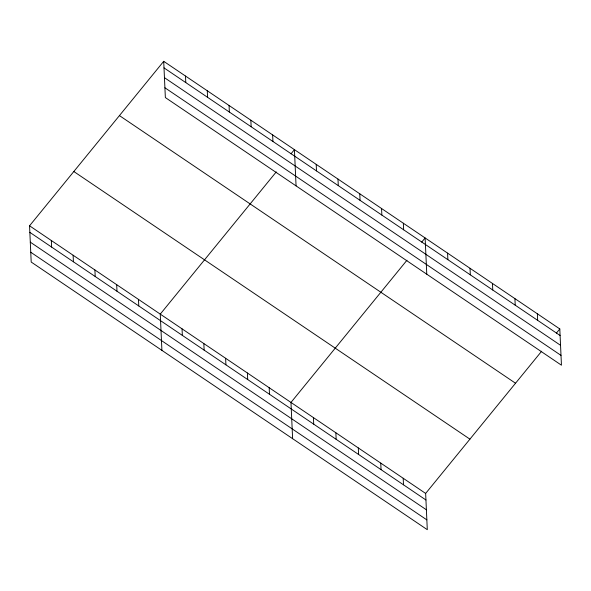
<?xml version="1.0" encoding="UTF-8"?>
<svg xmlns="http://www.w3.org/2000/svg" width="591" height="591" viewBox="0 0 591 591"><rect width="100%" height="100%" fill="white"/><g stroke="black" fill="none" stroke-linecap="round" stroke-linejoin="round"><path stroke-width="0.89" d="M541.644 351.217L425.646 493.433L427.293 529.684L31.197 262.049L29.55 225.799L163.707 61.316L559.803 328.951L561.45 365.201L165.354 97.567L163.707 61.316M276.256 171.907L160.264 314.116L161.912 350.367M291.016 153.815L294.421 149.641L296.061 185.884M406.97 260.225L290.971 402.441L292.619 438.685M421.723 242.133L425.128 237.959L426.776 274.202M556.397 333.125L559.803 328.951M164.002 67.876L560.098 335.511M164.446 77.672L560.549 345.307M164.904 87.771L561.007 355.398M119.434 115.6L515.529 383.234M73.823 171.523L469.919 439.157M29.55 225.799L425.646 493.433M29.846 232.359L425.948 499.986M30.296 242.155L426.392 509.789M30.754 252.246L426.85 519.881M537.359 313.784L537.655 320.344M514.916 298.618L515.212 305.178M492.466 283.451L492.768 290.011M470.022 268.292L470.318 274.845M447.579 253.125L447.875 259.678M403.343 223.235L403.646 229.796M403.202 478.267L403.498 484.819M381.557 208.52L381.86 215.072M380.759 463.1L381.055 469.66M359.771 193.796L360.074 200.349M358.309 447.934L358.611 454.494M337.986 179.08L338.288 185.633M335.865 432.767L336.161 439.327M316.207 164.357L316.503 170.91M313.422 417.601L313.718 424.161M272.636 134.918L272.931 141.471M269.186 387.718L269.489 394.271M250.85 120.202L251.145 126.755M247.407 372.995L247.703 379.555M229.064 105.479L229.36 112.031M225.622 358.279L225.917 364.832M207.278 90.755L207.574 97.316M203.836 343.556L204.131 350.116M185.493 76.04L185.788 82.592M182.05 328.84L182.346 335.392M138.479 299.401L138.774 305.953M116.693 284.677L116.988 291.237M94.907 269.961L95.203 276.514M73.121 255.238L73.417 261.798M51.336 240.522L51.631 247.075"/></g></svg>
